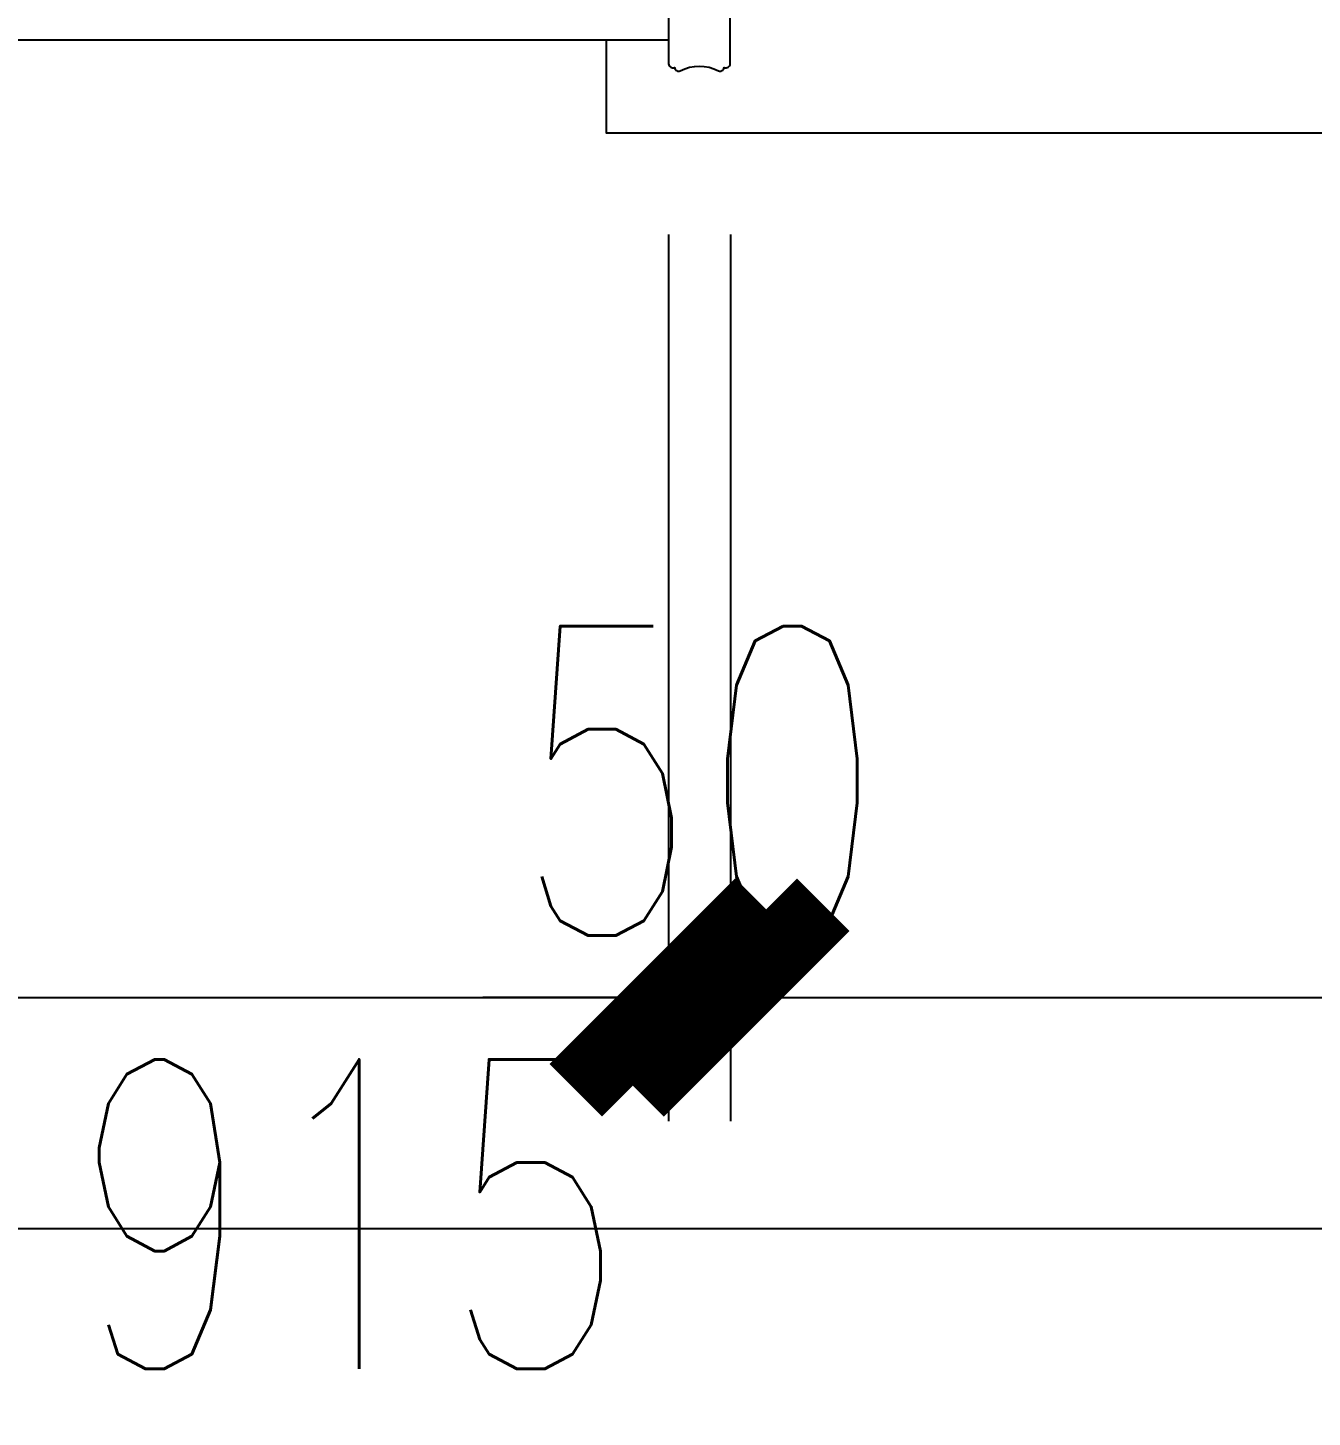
# Model space of a CAD drawing. Extents: x 296441 to 853063, y 459050 to 1117990.
# Drawn here: x 629956 to 630993, y 566875 to 567997 of the extents above; entities that cross this region are included whole.
import ezdxf

# ---------------------------------------------------------------- set-up
doc = ezdxf.new("R2010")
doc.units = 0
doc.header["$LTSCALE"] = 1000
doc.linetypes.add('14-GRID$0$CENTER2', pattern=[28.575, 19.05, -3.175, 3.175, -3.175])
for name, color, linetype in [('14-GRID$0$G-GRID', 9, '14-GRID$0$CENTER2'), ('E2-E3-FL03$0$A-OVLK', 140, 'Continuous'), ('E2-E3-FL03$0$A-WALL-FNSH', 6, 'Continuous'), ('E2-E3-FL03$0$G-XREF', 2, 'Continuous'), ('E2-E3-FL03$0$menchuangtao1$0$A-DETL-STONE', 42, 'Continuous'), ('E2-E3-FL03$0$menchuangtao1$0$A-WALL', 1, 'Continuous'), ('E2-E3-FL03$0$menchuangtao1$0$A_CUR_FRAME', 112, 'Continuous'), ('E_OTHER', 7, 'Continuous'), ('ZT1_Dim---标注---PM、LM、DY、JD', 252, 'Continuous')]:
    doc.layers.add(name, color=color, linetype=linetype)
doc.styles.add('E2-E3-FL03$0$E1-FL03$0$Standard', font='')
doc.styles.add('ZT-DIMSTYLE', font='ROMANS.shx', dxfattribs={"width": 0.7, "bigfont": 'CHINESE.shx'})
doc.styles.get('E2-E3-FL03$0$E1-FL03$0$Standard').set_extended_font_data('SimSun')
doc.dimstyles.new('ZT-DIM100', dxfattribs={"dimscale": 100, "dimtxt": 2.5, "dimasz": 1.5, "dimexe": 1, "dimexo": 1, "dimgap": 0.5, "dimtad": 1, "dimdec": 0, "dimdsep": 46, "dimtxsty": 'ZT-DIMSTYLE', "dimblk": 'ARCHTICK', "dimcen": 2.5, "dimclrd": 175, "dimclre": 175, "dimclrt": 7, "dimazin": 2, "dimtfac": 1, "dimtix": 1, "dimtmove": 2, "dimatfit": 3, "dimfxl": 0, "dimarcsym": 0})

# ---------------------------------------------------------------- blocks, each defined once
blk = doc.blocks.new('E2-E3-FL03$0$menchuangtao1')
at = {"layer": 'E2-E3-FL03$0$menchuangtao1$0$A-DETL-STONE'}
blk.add_lwpolyline([(-10, -52.5), (-10, -159.2, -0.471625), (-15, -162.1, -0.528396), (-19.5, -164.7, 0.241692), (-50.5, -164.7, -0.528396), (-55, -162.1, -0.471625), (-60, -159.2), (-60, -52.5)], format="xyb", close=True, dxfattribs=at)
at = {"layer": 'E2-E3-FL03$0$menchuangtao1$0$A-WALL'}
for p, q in [((-10, 120), (-10, -120)), ((-10, 120), (10, 120)), ((-10, -120), (10, -120))]:
    blk.add_line(p, q, dxfattribs=at)
at = {"layer": 'E2-E3-FL03$0$menchuangtao1$0$A_CUR_FRAME'}
for p, q in [((-60, -52.5), (-10, 52.5)), ((-60, 52.5), (-10, -52.5))]:
    blk.add_line(p, q, dxfattribs=at)
blk.add_lwpolyline([(-10, -52.5), (-10, 52.5), (-60, 52.5), (-60, -52.5)], close=True, dxfattribs=at)
blk = doc.blocks.new('GGGGW23')
at = {"layer": 'E2-E3-FL03$0$A-OVLK'}
blk.add_lwpolyline([(929562.2, 394467.7), (929562.2, 394392.7), (927412.2, 394392.7), (927412.2, 394467.7)], dxfattribs=at)
at = {"layer": 'E2-E3-FL03$0$A-WALL-FNSH'}
blk.add_line((927462.2, 394467.7), (925827.2, 394467.7), dxfattribs=at)
at = {"layer": 'E2-E3-FL03$0$G-XREF', "xscale": -1}
blk.add_blockref('E2-E3-FL03$0$menchuangtao1', (927452.2, 394607.7), dxfattribs=at)
at = {"style": 'E2-E3-FL03$0$E1-FL03$0$Standard', "flags": 9}
for tag in ['YSIZE', 'XSIZE']:
    blk.add_attdef(tag, (931417.2, 404207.7, 0), '', height=0.5, rotation=90, dxfattribs=at)
blk = doc.blocks.new('_ArchTick')
at = {"color": 0, "linetype": 'ByBlock', "const_width": 0.4}
blk.add_lwpolyline([(-0.5, -0.5), (0.5, 0.5)], dxfattribs=at)
blk = doc.blocks.new('*D1234')
at = {"layer": 'Defpoints', "color": 0, "ltscale": 1000, "transparency": 16777216}
for p in [(630523.5, 567930.3), (632473.5, 567930.3), (632473.5, 567213.9)]:
    blk.add_point(p, dxfattribs=at)
at = {"layer": 'ZT1_Dim---标注---PM、LM、DY、JD', "color": 175, "linetype": 'ByBlock', "lineweight": -2, "ltscale": 1000, "transparency": 16777216}
for p, q in [((630523.5, 567830.3), (630523.5, 567113.9)), ((632473.5, 567830.3), (632473.5, 567113.9)), ((630523.5, 567213.9), (632473.5, 567213.9))]:
    blk.add_line(p, q, dxfattribs=at)
at = {"layer": 'ZT1_Dim---标注---PM、LM、DY、JD', "color": 175, "lineweight": -2, "ltscale": 1000, "transparency": 16777216, "xscale": 150, "yscale": 150, "zscale": 150, "rotation": 180}
blk.add_blockref('_ArchTick', (630523.5, 567213.9), dxfattribs=at)
at = {"layer": 'ZT1_Dim---标注---PM、LM、DY、JD', "color": 175, "lineweight": -2, "ltscale": 1000, "transparency": 16777216, "xscale": 150, "yscale": 150, "zscale": 150}
blk.add_blockref('_ArchTick', (632473.5, 567213.9), dxfattribs=at)
at = {"layer": 'ZT1_Dim---标注---PM、LM、DY、JD', "color": 7, "ltscale": 1000, "transparency": 16777216, "insert": (631498.5, 567388.9), "char_height": 250, "attachment_point": 5, "style": 'ZT-DIMSTYLE'}
blk.add_mtext('1950', dxfattribs=at)
blk = doc.blocks.new('*D1235')
at = {"layer": 'Defpoints', "color": 0, "ltscale": 1000, "transparency": 16777216}
for p in [(630473.5, 567930.3), (630523.5, 567930.3), (630523.5, 567213.9)]:
    blk.add_point(p, dxfattribs=at)
at = {"layer": 'ZT1_Dim---标注---PM、LM、DY、JD', "color": 175, "linetype": 'ByBlock', "lineweight": -2, "ltscale": 1000, "transparency": 16777216}
for p, q in [((630473.5, 567830.3), (630473.5, 567113.9)), ((630523.5, 567830.3), (630523.5, 567113.9)), ((630473.5, 567213.9), (630323.5, 567213.9)), ((630473.5, 567213.9), (630523.5, 567213.9)), ((630523.5, 567213.9), (630673.5, 567213.9))]:
    blk.add_line(p, q, dxfattribs=at)
at = {"layer": 'ZT1_Dim---标注---PM、LM、DY、JD', "color": 175, "lineweight": -2, "ltscale": 1000, "transparency": 16777216, "xscale": 150, "yscale": 150, "zscale": 150}
blk.add_blockref('_ArchTick', (630473.5, 567213.9), dxfattribs=at)
at = {"layer": 'ZT1_Dim---标注---PM、LM、DY、JD', "color": 175, "lineweight": -2, "ltscale": 1000, "transparency": 16777216, "xscale": 150, "yscale": 150, "zscale": 150, "rotation": 180}
blk.add_blockref('_ArchTick', (630523.5, 567213.9), dxfattribs=at)
at = {"layer": 'ZT1_Dim---标注---PM、LM、DY、JD', "color": 7, "ltscale": 1000, "transparency": 16777216, "insert": (630498.5, 567388.9), "char_height": 250, "attachment_point": 5, "style": 'ZT-DIMSTYLE'}
blk.add_mtext('50', dxfattribs=at)
blk = doc.blocks.new('*D1236')
at = {"layer": 'Defpoints', "color": 0, "ltscale": 1000, "transparency": 16777216}
for p in [(629558.6, 567956.3, 0), (630473.5, 567930.3), (630473.5, 567213.9)]:
    blk.add_point(p, dxfattribs=at)
at = {"layer": 'ZT1_Dim---标注---PM、LM、DY、JD', "color": 175, "linetype": 'ByBlock', "lineweight": -2, "ltscale": 1000, "transparency": 16777216}
for p, q in [((629558.6, 567856.3), (629558.6, 567113.9)), ((630473.5, 567830.3), (630473.5, 567113.9)), ((629558.6, 567213.9), (630473.5, 567213.9))]:
    blk.add_line(p, q, dxfattribs=at)
at = {"layer": 'ZT1_Dim---标注---PM、LM、DY、JD', "color": 175, "lineweight": -2, "ltscale": 1000, "transparency": 16777216, "xscale": 150, "yscale": 150, "zscale": 150, "rotation": 180}
blk.add_blockref('_ArchTick', (629558.6, 567213.9), dxfattribs=at)
at = {"layer": 'ZT1_Dim---标注---PM、LM、DY、JD', "color": 175, "lineweight": -2, "ltscale": 1000, "transparency": 16777216, "xscale": 150, "yscale": 150, "zscale": 150}
blk.add_blockref('_ArchTick', (630473.5, 567213.9), dxfattribs=at)
at = {"layer": 'ZT1_Dim---标注---PM、LM、DY、JD', "color": 7, "ltscale": 1000, "transparency": 16777216, "insert": (630216, 567038.9), "char_height": 250, "attachment_point": 5, "style": 'ZT-DIMSTYLE'}
blk.add_mtext('915', dxfattribs=at)

msp = doc.modelspace()

# ---------------------------------------------------------------- linework, layer by layer
at = {"layer": '14-GRID$0$G-GRID', "color": 8, "ltscale": 0.1}
msp.add_line((595151, 567027.2), (674432.5, 567027.2), dxfattribs=at)

# ---------------------------------------------------------------- block references
at = {"layer": 'E_OTHER'}
msp.add_blockref('GGGGW23', (-296988.8, 173519.5), dxfattribs=at)

# ---------------------------------------------------------------- dimensions: what is measured, and where the dimension line sits
at = {"layer": 'ZT1_Dim---标注---PM、LM、DY、JD', "ltscale": 1000}
dim = msp.add_linear_dim(base=(630473.5, 567213.9, 0), p1=(629558.6, 567956.3), p2=(630473.5, 567930.3, 0), dimstyle='ZT-DIM100', dxfattribs=at)
dim.commit()
dim.dimension.update_dxf_attribs({"geometry": '*D1236', "text_midpoint": (630216, 567038.9, 0), "dimtype": 160})
for base, p1, p2, picture, middle in [((630523.5, 567213.9, 0), (630473.5, 567930.3, 0), (630523.5, 567930.3, 0), '*D1235', (630498.5, 567388.9, 0)), ((632473.5, 567213.9, 0), (630523.5, 567930.3, 0), (632473.5, 567930.3, 0), '*D1234', (631498.5, 567388.9, 0))]:
    dim = msp.add_linear_dim(base=base, p1=p1, p2=p2, dimstyle='ZT-DIM100', dxfattribs=at)
    dim.commit()
    dim.dimension.update_dxf_attribs({"geometry": picture, "text_midpoint": middle})

doc.saveas('drawing.dxf')
